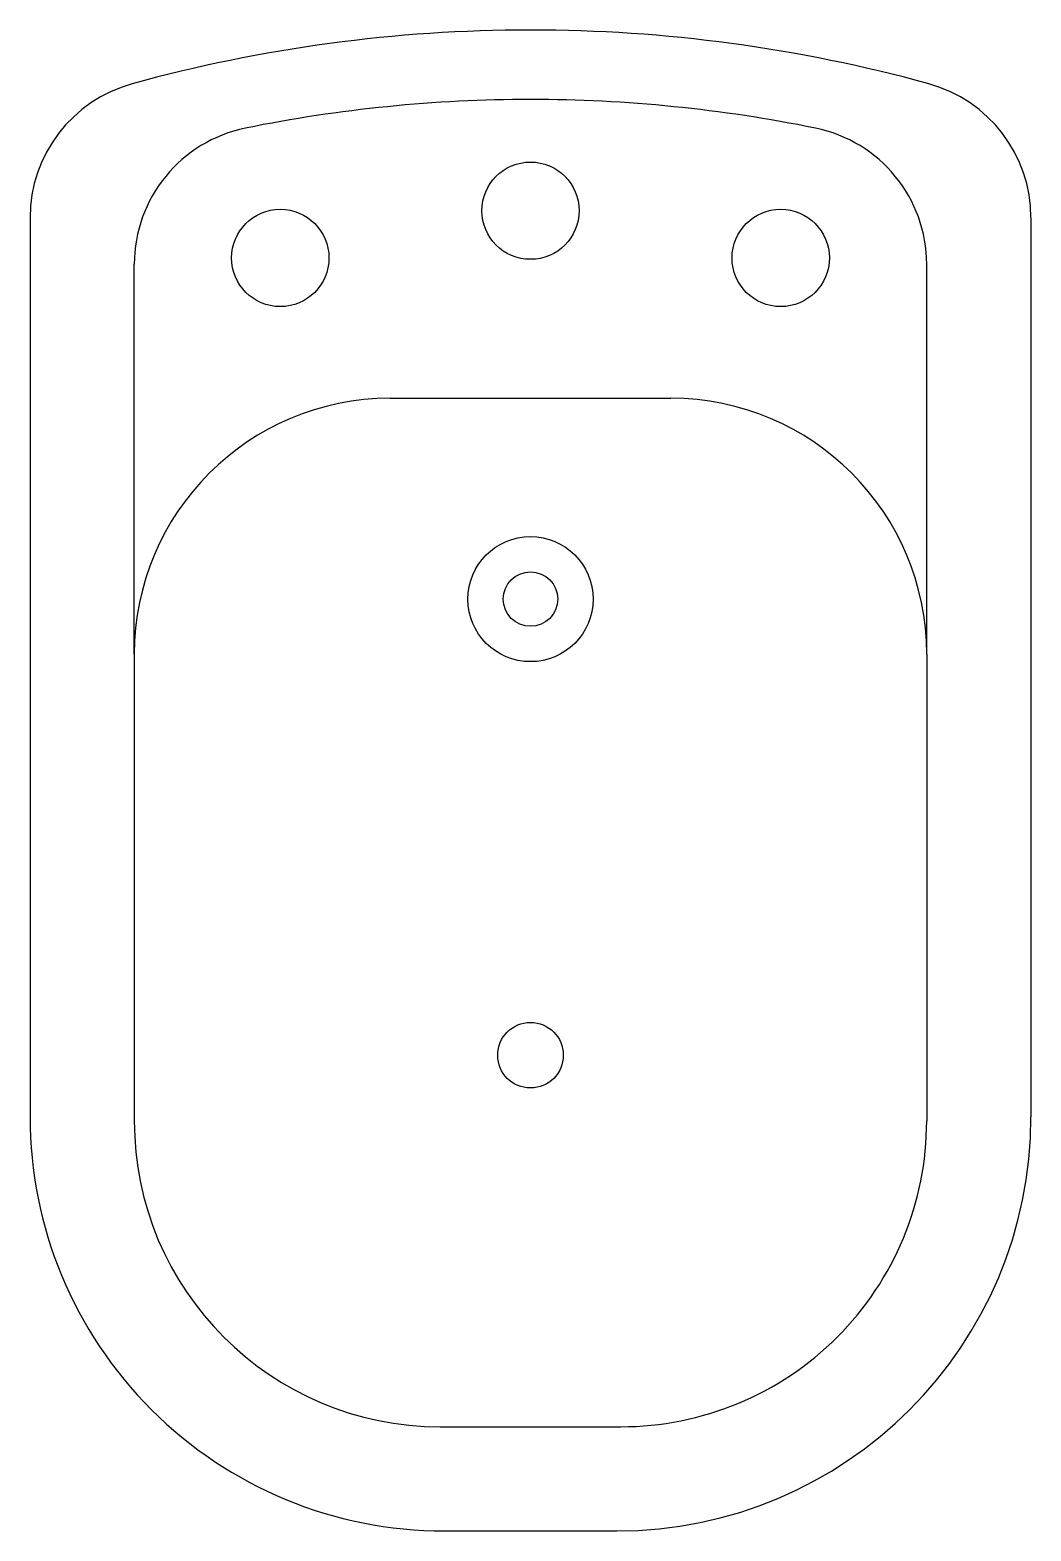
# Model space of a CAD drawing. Extents: x -843.653 to -843.293, y 508.486 to 509.026.
import ezdxf

# ---------------------------------------------------------------- set-up
doc = ezdxf.new("R2010")
doc.units = 0
doc.header["$LTSCALE"] = 50
doc.header["$MEASUREMENT"] = 0
doc.layers.add('A-PEÇAS', color=2, linetype='CONTINUOUS')

msp = doc.modelspace()

# ---------------------------------------------------------------- linework, layer by layer
at = {"layer": 'A-PEÇAS'}
for p, q in [((-843.6528587058584, 508.9581807673256), (-843.6528587058584, 508.6347402948849)), ((-843.2928587058585, 508.9581807673256), (-843.2928587058585, 508.6347402948849)), ((-843.6153587058585, 508.8012402948849), (-843.6153587058585, 508.941447163387)), ((-843.3303587058584, 508.8012402948849), (-843.3303587058584, 508.941447163387)), ((-843.6153587058585, 508.8012402948849), (-843.6153587058585, 508.633240294885)), ((-843.3303587058584, 508.8012402948849), (-843.3303587058584, 508.633240294885)), ((-843.5053587058585, 508.5232402948849), (-843.4403587058584, 508.5232402948849)), ((-843.5038587058584, 508.4857402948849), (-843.4418587058585, 508.4857402948849))]:
    msp.add_line(p, q, dxfattribs=at)
at = {"layer": 'A-PEÇAS', "color": 1}
msp.add_line((-843.5233587058585, 508.8932402948849), (-843.4223587058584, 508.8932402948849), dxfattribs=at)
for centre, radius in [((-843.4728587058585, 508.9607402948849), 0.0175), ((-843.5628587058585, 508.9437402948849), 0.0175), ((-843.3828587058584, 508.9437402948849), 0.0175), ((-843.4728587058585, 508.8209933774837), 0.0225), ((-843.4728587058585, 508.8209933774837), 0.009776848236961087), ((-843.4728587058585, 508.6569110720596), 0.01179677261195252)]:
    msp.add_circle(centre, radius, dxfattribs=at)
at = {"layer": 'A-PEÇAS'}
for centre, radius, start, end in [((-843.4728587058585, 508.4857402948849), 0.5399999999999989, 90, 105.3851434316871), ((-843.4728587058585, 508.4857402948849), 0.5399999999999989, 74.61485656831286, 90), ((-843.6028587058585, 508.9581807673256), 0.05, 105.385143431687, 180), ((-843.3428587058585, 508.9581807673256), 0.05, 0, 74.61485656831302), ((-843.4728587058585, 508.4857402948849), 0.5149999999999989, 90, 101.4740872872035), ((-843.4728587058585, 508.4857402948849), 0.5149999999999989, 78.5259127127965, 90), ((-843.5653587058584, 508.941447163387), 0.05, 101.4740872872036, 180), ((-843.3803587058585, 508.941447163387), 0.05, 0, 78.52591271279644), ((-843.5038587058584, 508.6347402948849), 0.149, 180, 270.0000000000002), ((-843.5053587058585, 508.633240294885), 0.11, 180, 270), ((-843.4418587058585, 508.6347402948849), 0.149, 270.0000000000001, 0), ((-843.4403587058584, 508.633240294885), 0.11, 269.9999999999998, 0)]:
    msp.add_arc(centre, radius, start, end, dxfattribs=at)
at = {"layer": 'A-PEÇAS', "color": 1}
for centre, start, end in [((-843.5233587058585, 508.8012402948849), 90, 179.9999999999999), ((-843.4223587058584, 508.8012402948849), 0, 90)]:
    msp.add_arc(centre, 0.092, start, end, dxfattribs=at)

doc.saveas('drawing.dxf')
